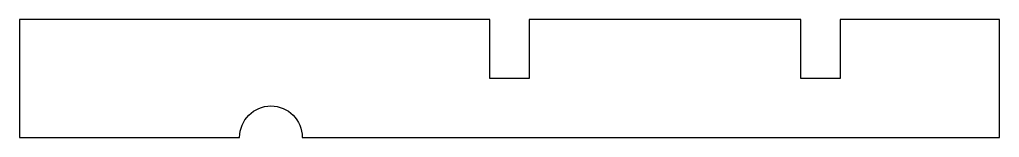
# Model space of a CAD drawing. Header units: millimetres. Extents: x -21 to 104, y -15 to 0.
import ezdxf

# ---------------------------------------------------------------- set-up
doc = ezdxf.new("R2010")
doc.units = ezdxf.units.MM
doc.layers.get('0').update_dxf_attribs({"linetype": 'CONTINUOUS'})

msp = doc.modelspace()

# ---------------------------------------------------------------- linework, layer by layer
msp.add_lwpolyline([(7.16, -15, -1), (15.16, -15), (104.17, -15), (104.17, 0), (83.82, 0), (83.82, -7.5), (78.82, -7.5), (78.82, 0), (44.12, 0), (44.12, -7.5), (39.12, -7.5), (39.12, 0), (-20.94, 0), (-20.94, -15)], format="xyb", close=True)

doc.saveas('drawing.dxf')
